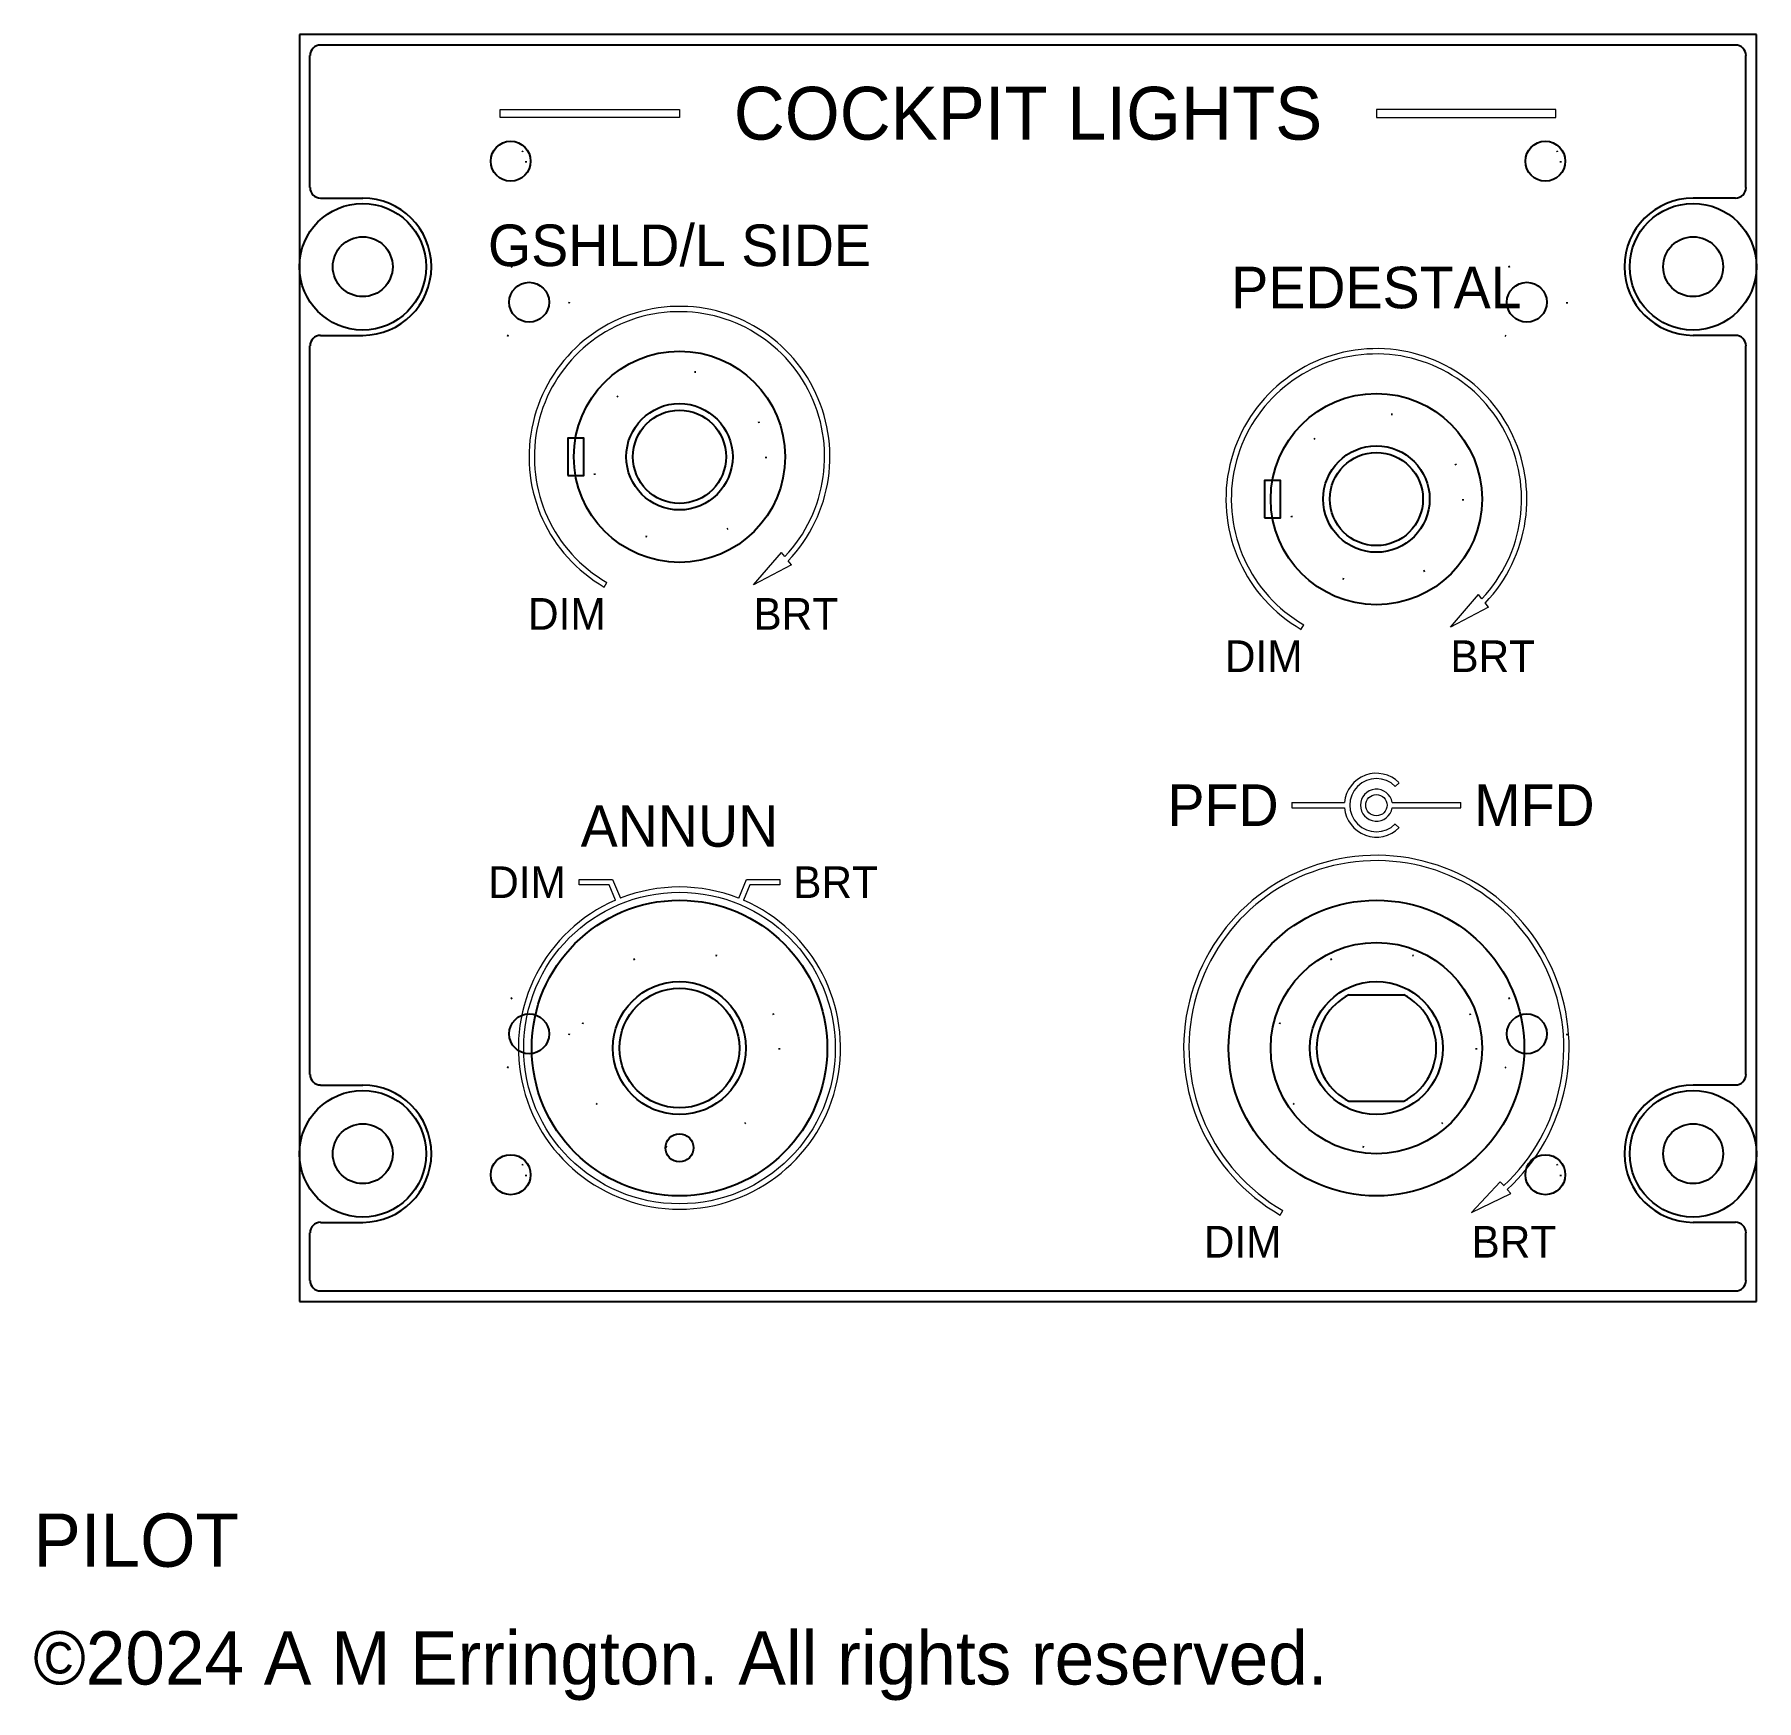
# Model space of a CAD drawing. Header units: millimetres. Extents: x -20 to 110, y -30 to 95.
import ezdxf

# ---------------------------------------------------------------- set-up
doc = ezdxf.new("R2010")
doc.units = ezdxf.units.MM
doc.linetypes.add('DOT', pattern=[6.35, 0.1, -6.25])
for name, color, linetype, lineweight, true_color in [('decal', 5, 'Continuous', 5, 0x0000ff), ('dimensions', 7, 'Continuous', 25, 0x000000), ('fascia', 6, 'Continuous', 25, 0xff00ff), ('fascia_counterbore', 3, 'DOT', 25, 0x00ff00), ('fasteners', 9, 'Continuous', 25, 0xc0c0c0), ('knobs', 9, 'Continuous', 25, 0xc0c0c0), ('plate', 1, 'Continuous', 25, 0xff0000)]:
    doc.layers.add(name, color=color, linetype=linetype, lineweight=lineweight, true_color=true_color)
doc.styles.add('textstyle0', font='')
doc.styles.add('textstyle1', font='')
doc.styles.add('textstyle10', font='')
doc.styles.add('textstyle11', font='')
doc.styles.add('textstyle12', font='')
doc.styles.add('textstyle13', font='')
doc.styles.add('textstyle14', font='')
doc.styles.add('textstyle15', font='')
doc.styles.add('textstyle2', font='')
doc.styles.add('textstyle3', font='')
doc.styles.add('textstyle4', font='')
doc.styles.add('textstyle5', font='')
doc.styles.add('textstyle6', font='')
doc.styles.add('textstyle7', font='')
doc.styles.add('textstyle8', font='')
doc.styles.add('textstyle9', font='')
doc.styles.get('textstyle0').set_extended_font_data('Arial')
doc.styles.get('textstyle1').set_extended_font_data('Arial')
doc.styles.get('textstyle10').set_extended_font_data('Arial')
doc.styles.get('textstyle11').set_extended_font_data('Arial')
doc.styles.get('textstyle12').set_extended_font_data('Arial')
doc.styles.get('textstyle13').set_extended_font_data('Arial')
doc.styles.get('textstyle14').set_extended_font_data('Arial')
doc.styles.get('textstyle15').set_extended_font_data('Arial')
doc.styles.get('textstyle2').set_extended_font_data('Arial')
doc.styles.get('textstyle3').set_extended_font_data('Arial')
doc.styles.get('textstyle4').set_extended_font_data('Arial')
doc.styles.get('textstyle5').set_extended_font_data('Arial')
doc.styles.get('textstyle6').set_extended_font_data('Arial')
doc.styles.get('textstyle7').set_extended_font_data('Arial')
doc.styles.get('textstyle8').set_extended_font_data('Arial')
doc.styles.get('textstyle9').set_extended_font_data('Arial')

msp = doc.modelspace()

# ---------------------------------------------------------------- linework, layer by layer
at = {"layer": 'decal'}
for p, q in [((34.13, 53.88), (36.25, 56.31)), ((36.5, 56), (36.25, 56.31)), ((37, 55.37), (36.75, 55.68)), ((37, 55.37), (34.13, 53.88)), ((22.92, 53.7), (23.12, 54.05)), ((86.52, 50.7), (88.64, 53.14)), ((88.89, 52.82), (88.64, 53.14)), ((89.38, 52.19), (86.52, 50.7)), ((89.38, 52.19), (89.14, 52.51)), ((75.31, 50.53), (75.51, 50.87)), ((82.38, 38.72), (82.66, 39)), ((74.61, 37.51), (78.57, 37.51)), ((74.61, 37.51), (74.61, 37.11)), ((74.61, 37.11), (78.57, 37.11)), ((82.15, 37.51), (87.31, 37.51)), ((82.15, 37.11), (87.31, 37.11)), ((87.31, 37.11), (87.31, 37.51)), ((82.38, 35.89), (82.66, 35.61)), ((21.03, 31.72), (23.54, 31.72)), ((21.03, 31.32), (21.03, 31.72)), ((23.28, 31.32), (21.03, 31.32)), ((23.76, 30.16), (23.28, 31.32)), ((23.54, 31.72), (24.13, 30.31)), ((33.02, 30.31), (33.61, 31.72)), ((33.87, 31.32), (33.39, 30.16)), ((33.61, 31.72), (36.12, 31.72)), ((36.12, 31.32), (33.87, 31.32)), ((36.12, 31.72), (36.12, 31.32)), ((88.11, 6.68), (90.26, 9)), ((88.11, 6.68), (91.07, 8.12)), ((90.53, 8.71), (90.26, 9)), ((91.07, 8.12), (90.8, 8.41)), ((73.72, 6.5), (73.92, 6.85))]:
    msp.add_line(p, q, dxfattribs=at)
at = {"layer": 'decal', "flags": 128}
for points in [[(28.57, 89), (15.08, 89), (15.08, 89.6), (28.57, 89.6)], [(80.96, 89), (94.45, 89), (94.45, 89.6), (80.96, 89.6)]]:
    msp.add_lwpolyline(points, close=True, dxfattribs=at)
at = {"layer": 'decal'}
for centre, radius in [((80.96, 37.31), 0.8), ((28.57, 19.05), 11.71)]:
    msp.add_circle(centre, radius, dxfattribs=at)
for centre, radius, start, end in [((28.57, 63.5), 11.31, 316.2802, 240), ((28.57, 63.5), 10.91, 316.578, 240), ((80.96, 60.32), 11.31, 316.2802, 240), ((80.96, 60.32), 10.91, 316.578, 240), ((80.96, 37.31), 2.4, 45, 175.2198), ((80.96, 37.31), 2, 45, 315), ((80.96, 37.31), 1.2, 9.5941, 350.4059), ((80.96, 37.31), 2.4, 184.7802, 315), ((80.96, 19.05), 14.49, 312.7587, 240), ((80.96, 19.05), 14.09, 312.7587, 240), ((28.57, 19.05), 12.11, 68.4466, 111.5534), ((28.57, 19.05), 12.11, 113.4466, 66.5534)]:
    msp.add_arc(centre, radius, start, end, dxfattribs=at)
at = {"layer": 'fascia'}
for p, q in [((0.79, 83.74), (0.79, 93.66)), ((1.59, 94.46), (107.95, 94.46)), ((108.74, 83.74), (108.74, 93.66)), ((1.59, 82.95), (4.76, 82.95)), ((107.95, 82.95), (104.77, 82.95)), ((1.59, 72.63), (4.76, 72.63)), ((107.95, 72.63), (104.77, 72.63)), ((0.79, 17.07), (0.79, 71.83)), ((108.74, 17.07), (108.74, 71.83)), ((1.59, 16.27), (4.76, 16.27)), ((107.95, 16.27), (104.77, 16.27)), ((1.59, 5.95), (4.76, 5.95)), ((107.95, 5.95), (104.77, 5.95)), ((0.79, 1.59), (0.79, 5.16)), ((108.74, 1.59), (108.74, 5.16)), ((1.59, 0.79), (107.95, 0.79))]:
    msp.add_line(p, q, dxfattribs=at)
for centre, radius in [((28.57, 63.5), 4), ((80.96, 60.32), 4), ((28.57, 19.05), 5), ((80.96, 19.05), 5)]:
    msp.add_circle(centre, radius, dxfattribs=at)
for centre, radius, start, end in [((1.59, 93.66), 0.794, 90, 180), ((107.95, 93.66), 0.794, 0, 90), ((1.59, 83.74), 0.794, 180, 270), ((4.76, 77.79), 5.16, 270, 90), ((104.77, 77.79), 5.16, 90, 270), ((107.95, 83.74), 0.794, 270, 0), ((1.59, 71.83), 0.794, 90, 180), ((107.95, 71.83), 0.794, 0, 90), ((1.59, 17.07), 0.794, 180, 270), ((107.95, 17.07), 0.794, 270, 0), ((4.76, 11.11), 5.16, 270, 90), ((104.77, 11.11), 5.16, 90, 270), ((1.59, 5.16), 0.794, 90, 180), ((107.95, 5.16), 0.794, 0, 90), ((1.59, 1.59), 0.794, 180, 270), ((107.95, 1.59), 0.794, 270, 0)]:
    msp.add_arc(centre, radius, start, end, dxfattribs=at)
at = {"layer": 'fascia_counterbore'}
for centre, radius in [((15.88, 85.72), 1.15), ((93.66, 85.72), 1.15), ((17.27, 75.12), 3), ((92.27, 75.12), 3), ((28.57, 63.5), 6.5), ((80.96, 60.32), 6.5), ((28.57, 19.05), 7.5), ((80.96, 19.05), 7.5), ((17.27, 20.12), 3), ((92.27, 20.12), 3), ((15.88, 9.53), 1.15), ((93.66, 9.53), 1.15)]:
    msp.add_circle(centre, radius, dxfattribs=at)
at = {"layer": 'fasteners'}
for centre in [(4.76, 77.79), (104.77, 77.79), (4.76, 11.11), (104.77, 11.11)]:
    msp.add_circle(centre, 4.76, dxfattribs=at)
at = {"layer": 'knobs'}
for centre, radius in [((28.57, 63.5), 7.94), ((80.96, 60.32), 7.94), ((28.57, 19.05), 11.11), ((80.96, 19.05), 11.11), ((80.96, 19.05), 7.94)]:
    msp.add_circle(centre, radius, dxfattribs=at)
at = {"layer": 'plate'}
for p, q in [((109.54, 95.25), (0, 95.25)), ((0, 95.25), (0, 0)), ((109.54, 0), (109.54, 95.25)), ((78.9, 23.05), (83.02, 23.05)), ((78.9, 15.05), (83.02, 15.05)), ((0, 0), (109.54, 0))]:
    msp.add_line(p, q, dxfattribs=at)
at = {"layer": 'plate', "flags": 128}
for points in [[(20.18, 62.1), (21.38, 62.1), (21.38, 64.9), (20.18, 64.9)], [(72.56, 58.92), (73.76, 58.92), (73.76, 61.72), (72.56, 61.72)]]:
    msp.add_lwpolyline(points, close=True, dxfattribs=at)
at = {"layer": 'plate'}
for centre, radius in [((15.88, 85.72), 1.5), ((93.66, 85.72), 1.5), ((4.76, 77.79), 2.25), ((104.77, 77.79), 2.25), ((17.27, 75.12), 1.5), ((92.27, 75.12), 1.5), ((28.57, 63.5), 3.5), ((80.96, 60.32), 3.5), ((28.57, 19.05), 4.5), ((17.27, 20.12), 1.5), ((92.27, 20.12), 1.5), ((4.76, 11.11), 2.25), ((104.77, 11.11), 2.25), ((28.57, 11.55), 1.05), ((15.88, 9.53), 1.5), ((93.66, 9.53), 1.5)]:
    msp.add_circle(centre, radius, dxfattribs=at)
for start, end in [(117.266, 242.734), (297.266, 62.734)]:
    msp.add_arc((80.96, 19.05), 4.5, start, end, dxfattribs=at)

# ---------------------------------------------------------------- texts
at = {"layer": 'decal', "char_height": 1.5, "line_spacing_factor": 0.8}
for s, insert, attachment_point, style in [('\\fFutura Md BT|b0|i0|c0|p0;\\H3.969;COCKPIT LIGHTS', (54.77, 89.3), 5, 'textstyle5'), ('\\fFutura Md BT|b0|i0|c0|p0;\\H3.125;GSHLD/L SIDE', (28.57, 77.79), 8, 'textstyle11'), ('\\fFutura Md BT|b0|i0|c0|p0;\\H3.125;PEDESTAL', (80.96, 77.79), 2, 'textstyle3'), ('\\fFutura Md BT|b0|i0|c0|p0;\\H2.381;DIM', (23.02, 52.88), 3, 'textstyle0'), ('\\fFutura Md BT|b0|i0|c0|p0;\\H2.381;BRT', (34.13, 52.88), 1, 'textstyle8'), ('\\fFutura Md BT|b0|i0|c0|p0;\\H2.381;DIM', (75.41, 49.7), 3, 'textstyle14'), ('\\fFutura Md BT|b0|i0|c0|p0;\\H2.381;BRT', (86.52, 49.7), 1, 'textstyle9'), ('\\fFutura Md BT|b0|i0|c0|p0;\\H3.125;PFD', (73.61, 37.31), 6, 'textstyle12'), ('\\fFutura Md BT|b0|i0|c0|p0;\\H3.125;MFD', (88.31, 37.31), 4, 'textstyle4'), ('\\fFutura Md BT|b0|i0|c0|p0;\\H3.125;ANNUN', (28.57, 37.31), 2, 'textstyle13'), ('\\fFutura Md BT|b0|i0|c0|p0;\\H2.381;DIM', (20.03, 31.52), 6, 'textstyle15'), ('\\fFutura Md BT|b0|i0|c0|p0;\\H2.381;BRT', (37.12, 31.52), 4, 'textstyle6'), ('\\fFutura Md BT|b0|i0|c0|p0;\\H2.381;DIM', (73.82, 5.68), 3, 'textstyle7'), ('\\fFutura Md BT|b0|i0|c0|p0;\\H2.381;BRT', (88.11, 5.68), 1, 'textstyle10')]:
    msp.add_mtext(s, dxfattribs=dict(at, insert=insert, attachment_point=attachment_point, style=style))
at = {"layer": 'dimensions', "char_height": 1.5, "attachment_point": 7, "line_spacing_factor": 0.8}
for s, insert, style in [('\\fIsonormD|b0|i0|c0|p0;\\H4;PILOT', (-20, -20), 'textstyle2'), ('\\fIsonormD|b0|i0|c0|p0;\\H4;©2024 A M Errington. All rights reserved.', (-20, -30), 'textstyle1')]:
    msp.add_mtext(s, dxfattribs=dict(at, insert=insert, style=style))

doc.saveas('drawing.dxf')
